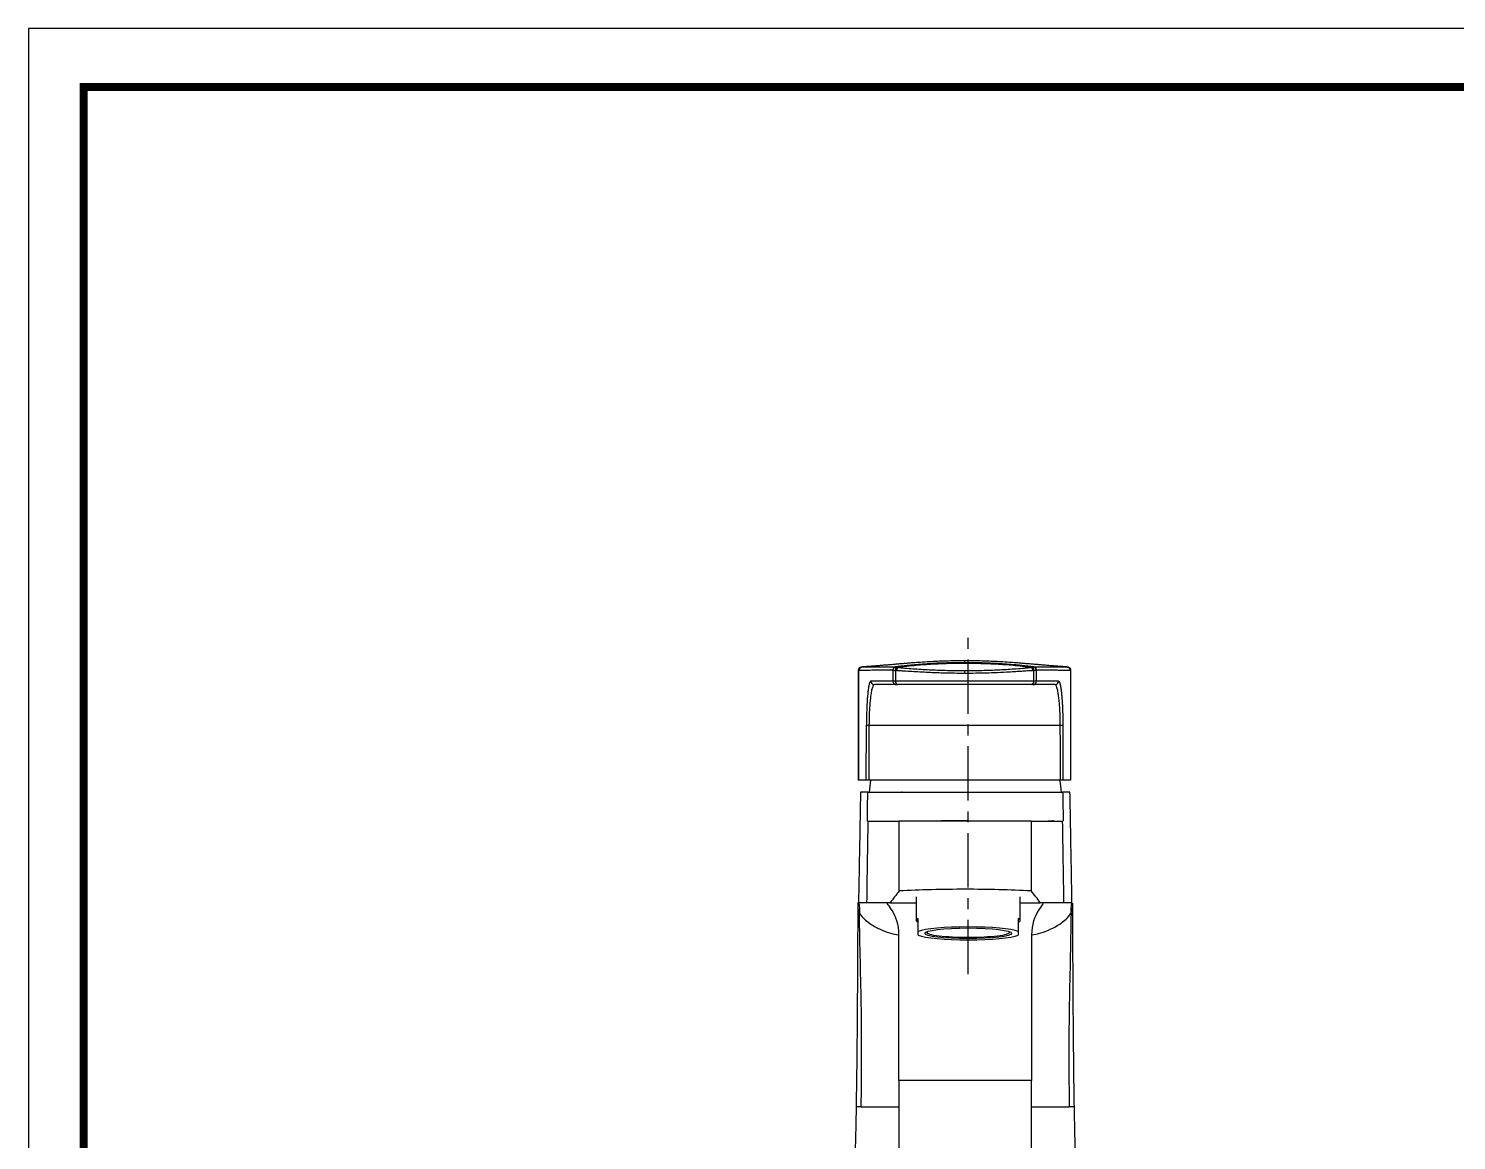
# Model space of a CAD drawing. Extents: x 0 to 790, y 0 to 579.
# Drawn here: x 0 to 329, y 322.6 to 578.8 of the extents above; entities that cross this region are included whole.
import ezdxf

# ---------------------------------------------------------------- set-up
doc = ezdxf.new("R2010")
doc.units = 0
doc.header["$LTSCALE"] = 10
doc.header["$MEASUREMENT"] = 0
doc.linetypes.add('CENTER', pattern=[2, 1.25, -0.25, 0.25, -0.25])
doc.layers.get('0').update_dxf_attribs({"linetype": 'CONTINUOUS'})
doc.layers.add('1', color=7, linetype='CONTINUOUS')
doc.layers.add('30', color=7, linetype='CONTINUOUS', true_color=0xffffff)

msp = doc.modelspace()

# ---------------------------------------------------------------- linework, layer by layer
at = {"ltscale": 0.5}
msp.add_lwpolyline([(0, 0), (789.88, 0), (789.88, 578.76), (0, 578.76)], close=True, dxfattribs=at)
at = {"color": 5, "linetype": 'ByBlock', "lineweight": 200, "const_width": 1.82}
msp.add_lwpolyline([(12.7, 24.78), (777.1, 24.78), (777.1, 565.32), (12.7, 565.32)], close=True, dxfattribs=at)
at = {"layer": '1', "color": 7, "linetype": 'Continuous'}
for p, q in [((191.2, 430.89), (191.2, 405.6)), ((191.31, 405.6), (191.31, 430.86)), ((191.31, 430.86), (191.31, 430.86)), ((199.14, 428.4), (194.08, 428.4)), ((199.14, 430.9), (199.14, 428.4)), ((199.75, 428.4), (199.14, 428.4)), ((199.75, 430.89), (199.75, 428.4)), ((231.66, 428.4), (199.75, 428.4)), ((231.66, 428.4), (231.66, 430.89)), ((232.26, 428.4), (231.66, 428.4)), ((232.26, 428.4), (232.26, 430.9)), ((237.32, 428.4), (232.26, 428.4)), ((240.09, 430.86), (240.1, 430.86)), ((240.1, 430.86), (240.1, 405.6)), ((240.2, 405.6), (240.2, 430.89)), ((199.94, 427.6), (194.88, 427.6)), ((231.18, 427.6), (200.22, 427.6)), ((236.53, 427.6), (231.47, 427.6)), ((193.04, 405.6), (193.07, 418.28)), ((193.66, 418.27), (237.75, 418.27)), ((238.34, 418.28), (238.36, 405.6)), ((191.31, 405.6), (191.2, 405.6)), ((193.04, 405.6), (191.31, 405.6)), ((193.63, 405.6), (193.04, 405.6)), ((237.77, 405.6), (193.63, 405.6)), ((238.36, 405.6), (237.77, 405.6)), ((240.1, 405.6), (238.36, 405.6)), ((240.2, 405.6), (240.1, 405.6)), ((204.53, 378.74), (204.53, 373.28)), ((228.53, 373.28), (228.53, 378.74)), ((205.03, 370.72), (205.03, 373.7)), ((228.03, 373.7), (228.03, 370.72)), ((205.03, 369.88), (205.03, 370.72)), ((207.03, 370.69), (207.03, 370.5)), ((226.03, 370.5), (226.03, 370.69)), ((228.03, 370.72), (228.03, 369.88))]:
    msp.add_line(p, q, dxfattribs=at)
for start, end in [(169.1548, 176.2958), (3.7042, 10.8452)]:
    msp.add_arc((215.84, 401.42), 22.2, start, end, dxfattribs=at)
for centre, major_axis, ratio, start_param, end_param in [((192.1, 430.86), (-0.014, 0.8), 0.995672, 0.066439, 1.553915), ((192.11, 430.86), (-0.014, 0.8), 0.995672, 0.066592, 1.553915), ((239.29, 430.86), (-0.013, -0.8), 0.995674, 1.587385, 3.074858), ((239.3, 430.86), (-0.013, -0.8), 0.995674, 1.587644, 3.075009), ((194.88, 428.4), (0, -0.8), 0.995674, 4.712389, 6.283185), ((199.94, 428.4), (0, 0.8), 0.995674, 1.570796, 3.141593), ((200.22, 428.4), (0, -0.8), 0.590907, 4.712389, 6.283185), ((231.18, 428.4), (0, 0.8), 0.590907, 3.141593, 4.712389), ((231.47, 428.4), (0, -0.8), 0.995674, 0, 1.570796), ((236.53, 428.4), (0, 0.8), 0.995674, 3.138794, 4.712389), ((216.53, 373.28), (12, 0), 0.123601, 2.851906, 3.43128), ((216.53, 373.28), (12, 0), 0.123601, 5.993498, 6.572872), ((216.53, 370.3), (-12, 0), 0.123601, 3.43128, 5.993498), ((216.53, 370.3), (-12, 0), 0.123601, 0.289687, 2.851906)]:
    msp.add_ellipse(centre, major_axis=major_axis, ratio=ratio, start_param=start_param, end_param=end_param, dxfattribs=at)
msp.add_ellipse((216.53, 370.3), major_axis=(-10, 0), ratio=0.123601, dxfattribs=at)
at = {"layer": '1', "color": 1, "linetype": 'CENTER'}
msp.add_open_spline([(216.53, 360.89), (216.53, 365.89), (216.53, 440.5)], degree=1, knots=[0, 0, 0.183459, 1, 1], dxfattribs=at)
at = {"layer": '1', "color": 7, "linetype": 'Continuous'}
for points, degree, knots in [([(191.95, 431.66), (191.85, 431.65), (191.66, 431.6), (191.4, 431.42), (191.24, 431.15), (191.2, 430.96), (191.2, 430.85)], 3, [0, 0, 0, 0, 0.241065, 0.499843, 0.758701, 1, 1, 1, 1]), ([(191.94, 431.66), (191.76, 431.64), (191.56, 431.56), (191.27, 431.25), (191.2, 431.04), (191.2, 430.86)], 3, [0, 0, 0, 0, 0.5, 0.5, 1, 1, 1, 1]), ([(192.04, 431.66), (192.71, 431.67), (194.02, 431.69), (195.99, 431.7), (197.92, 431.71), (199.2, 431.7), (199.83, 431.69)], 3, [0, 0, 0, 0, 0.2587, 0.511595, 0.758699, 1, 1, 1, 1]), ([(215.7, 433.1), (214.93, 433.1), (213.41, 433.09), (211.29, 433.03), (209.34, 432.96), (207.43, 432.86), (205.5, 432.74), (203.81, 432.62), (202.78, 432.53), (202.18, 432.49), (201.71, 432.45), (201.22, 432.41), (200.7, 432.36), (200.08, 432.31), (199.46, 432.26), (198.73, 432.19), (197.89, 432.12), (196.97, 432.05), (195.98, 431.97), (195.32, 431.92), (194.98, 431.89)], 3, [0, 0, 0, 0, 0.047765, 0.099137, 0.156343, 0.217846, 0.29357, 0.361447, 0.421853, 0.449745, 0.476848, 0.50321, 0.528852, 0.55497, 0.589492, 0.644208, 0.713589, 0.797741, 0.896736, 1, 1, 1, 1]), ([(200.03, 431.72), (200.01, 431.71), (199.96, 431.71), (199.9, 431.7), (199.87, 431.7)], 3, [0, 0, 0, 0, 0.326897, 1, 1, 1, 1]), ([(199.87, 431.7), (199.87, 431.69), (199.88, 431.67), (199.99, 431.64), (200.03, 431.63)], 3, [0, 0, 0, 0, 0.549502, 1, 1, 1, 1]), ([(215.7, 432.67), (214.77, 432.66), (213, 432.65), (209.75, 432.55), (206.81, 432.38), (204.19, 432.16), (202.56, 432.01), (201.45, 431.89), (200.78, 431.81), (200.46, 431.77), (200.2, 431.74), (200.06, 431.72), (200.03, 431.72)], 3, [0, 0, 0, 0, 0.173064, 0.3309, 0.609598, 0.729423, 0.836178, 0.929844, 0.947682, 0.971041, 0.993999, 1, 1, 1, 1]), ([(215.7, 432.48), (214.74, 432.48), (212.9, 432.47), (210.29, 432.38), (207.34, 432.24), (204.54, 432.03), (202.03, 431.77), (200.8, 431.63), (200.31, 431.57)], 3, [0, 0, 0, 0, 0.182692, 0.349404, 0.500025, 0.749966, 0.899139, 1, 1, 1, 1]), ([(200.31, 431.57), (200.83, 431.53), (201.94, 431.43), (204.33, 431.23), (207.43, 431.04), (211.44, 430.88), (214.19, 430.85), (215.7, 430.84)], 3, [0, 0, 0, 0, 0.117488, 0.250539, 0.500372, 0.725795, 1, 1, 1, 1]), ([(231.42, 431.71), (231.27, 431.73), (230.91, 431.77), (230.07, 431.87), (229.12, 431.98), (228.1, 432.08), (226.94, 432.19), (225.35, 432.32), (223.26, 432.46), (220.95, 432.57), (218.4, 432.65), (216.63, 432.66), (215.7, 432.67)], 3, [0, 0, 0, 0, 0.030796, 0.072662, 0.166094, 0.217705, 0.272576, 0.392074, 0.524584, 0.670082, 0.827506, 1, 1, 1, 1]), ([(231.1, 431.57), (230.6, 431.63), (229.38, 431.77), (226.87, 432.03), (223.64, 432.27), (220.44, 432.41), (217.82, 432.47), (216.41, 432.48), (215.7, 432.48)], 3, [0, 0, 0, 0, 0.100842, 0.250039, 0.499984, 0.731861, 0.86487, 1, 1, 1, 1]), ([(215.7, 430.84), (216.49, 430.85), (218, 430.85), (220.15, 430.9), (222.06, 430.96), (224.58, 431.08), (227.07, 431.23), (229.17, 431.4), (230.32, 431.51), (230.83, 431.55), (231.1, 431.57)], 3, [0, 0, 0, 0, 0.143261, 0.274281, 0.393125, 0.499811, 0.749537, 0.882508, 0.940194, 1, 1, 1, 1]), ([(236.41, 431.89), (236.08, 431.92), (235.41, 431.97), (234.41, 432.05), (233.48, 432.12), (232.64, 432.2), (231.9, 432.26), (231.28, 432.31), (230.65, 432.37), (230.13, 432.41), (229.65, 432.45), (229.17, 432.49), (228.59, 432.54), (227.59, 432.62), (225.99, 432.73), (224.16, 432.85), (222.35, 432.94), (220.37, 433.03), (218.16, 433.08), (216.57, 433.1), (215.78, 433.1)], 3, [0, 0, 0, 0, 0.103964, 0.20359, 0.288289, 0.358133, 0.413229, 0.448006, 0.474334, 0.500104, 0.526485, 0.553502, 0.581198, 0.640721, 0.706921, 0.780134, 0.839172, 0.895848, 0.950108, 1, 1, 1, 1]), ([(231.37, 431.63), (231.42, 431.64), (231.52, 431.67), (231.53, 431.69), (231.53, 431.7)], 3, [0, 0, 0, 0, 0.46895, 1, 1, 1, 1]), ([(231.57, 431.69), (232.21, 431.7), (233.49, 431.71), (235.42, 431.7), (237.38, 431.69), (238.7, 431.67), (239.36, 431.66)], 3, [0, 0, 0, 0, 0.241301, 0.488405, 0.7413, 1, 1, 1, 1]), ([(240.2, 430.85), (240.2, 430.95), (240.17, 431.15), (240, 431.42), (239.75, 431.6), (239.56, 431.65), (239.45, 431.66)], 3, [0, 0, 0, 0, 0.24124, 0.500097, 0.758906, 1, 1, 1, 1]), ([(191.2, 430.86), (191.21, 430.86), (191.21, 430.86), (191.25, 430.86), (191.28, 430.86), (191.31, 430.86)], 3, [0, 0, 0, 0, 0.239529, 0.619778, 1, 1, 1, 1]), ([(199.14, 430.9), (198.53, 430.91), (197.59, 430.91), (196.43, 430.91), (195.83, 430.91), (195.53, 430.91), (195.38, 430.91), (195.31, 430.91), (195.27, 430.91), (195.25, 430.91), (194.07, 430.9), (192.76, 430.89), (191.31, 430.86)], 3, [0, 0, 0, 0, 0.25, 0.375, 0.4375, 0.46875, 0.484375, 0.492188, 0.492188, 0.5, 0.5, 1, 1, 1, 1]), ([(194.08, 428.4), (194.06, 428.39), (194.01, 428.39), (193.94, 428.31), (193.89, 428.22), (193.85, 428.13), (193.82, 428.05), (193.76, 427.89), (193.69, 427.62), (193.61, 427.25), (193.53, 426.79), (193.45, 426.16), (193.37, 425.42), (193.3, 424.73), (193.26, 424.21), (193.23, 423.67), (193.19, 422.97), (193.15, 422.11), (193.12, 421.32), (193.1, 420.69), (193.08, 420), (193.07, 419.2), (193.07, 418.56), (193.07, 418.28)], 3, [0, 0, 0, 0, 0.045923, 0.087269, 0.131672, 0.14891, 0.165879, 0.199004, 0.261998, 0.312115, 0.371351, 0.439682, 0.517645, 0.577515, 0.612833, 0.642477, 0.698643, 0.764757, 0.81794, 0.852516, 0.88409, 0.948375, 1, 1, 1, 1]), ([(199.22, 430.9), (199.28, 430.9), (199.4, 430.9), (199.63, 430.9), (199.75, 430.89)], 3, [0, 0, 0, 0, 0.497089, 1, 1, 1, 1]), ([(200.06, 430.89), (200.34, 430.87), (200.89, 430.84), (202.02, 430.78), (204.11, 430.65), (207.09, 430.46), (210.43, 430.34), (213.25, 430.28), (214.92, 430.27), (215.7, 430.27)], 3, [0, 0, 0, 0, 0.05993, 0.120206, 0.241778, 0.488895, 0.699755, 0.859864, 1, 1, 1, 1]), ([(215.7, 430.27), (216.37, 430.27), (217.8, 430.28), (220.09, 430.32), (222.65, 430.4), (225.04, 430.51), (226.99, 430.63), (228.48, 430.72), (229.89, 430.81), (230.84, 430.86), (231.34, 430.89)], 3, [0, 0, 0, 0, 0.119193, 0.257152, 0.413872, 0.589341, 0.7084, 0.794133, 0.890409, 1, 1, 1, 1]), ([(231.66, 430.89), (231.77, 430.9), (232, 430.9), (232.13, 430.9), (232.19, 430.9)], 3, [0, 0, 0, 0, 0.502919, 1, 1, 1, 1]), ([(240.09, 430.86), (239.37, 430.88), (238.34, 430.89), (237.23, 430.9), (236.69, 430.9), (236.43, 430.91), (236.3, 430.91), (236.25, 430.91), (236.21, 430.91), (236.2, 430.91), (234.79, 430.92), (233.48, 430.91), (232.26, 430.9)], 3, [0, 0, 0, 0, 0.25, 0.375, 0.4375, 0.46875, 0.484375, 0.492187, 0.492187, 0.5, 0.5, 1, 1, 1, 1]), ([(237.32, 428.4), (237.42, 428.4), (237.52, 428.19), (237.62, 427.98), (237.72, 427.58), (237.81, 427.18), (237.89, 426.61), (237.98, 426.04), (238.04, 425.34), (238.11, 424.63), (238.17, 423.79), (238.22, 422.97), (238.26, 422.05), (238.3, 421.15), (238.34, 419.23), (238.34, 418.28)], 2, [0, 0, 0, 0.125, 0.125, 0.25, 0.25, 0.375, 0.375, 0.5, 0.5, 0.625, 0.625, 0.75, 0.75, 0.875, 1, 1, 1]), ([(240.1, 430.86), (240.12, 430.86), (240.16, 430.86), (240.19, 430.86), (240.2, 430.86), (240.2, 430.86)], 3, [0, 0, 0, 0, 0.380227, 0.760454, 1, 1, 1, 1]), ([(194.65, 427.43), (194.63, 427.39), (194.56, 427.25), (194.41, 426.88), (194.22, 426.14), (194.01, 424.83), (193.83, 423), (193.69, 420.66), (193.67, 419.04), (193.66, 418.27)], 3, [0, 0, 0, 0, 0.045927, 0.141889, 0.288649, 0.428868, 0.63466, 0.824517, 1, 1, 1, 1]), ([(194.88, 427.6), (194.83, 427.58), (194.75, 427.56), (194.68, 427.47), (194.65, 427.43)], 3, [0, 0, 0, 0, 0.657282, 1, 1, 1, 1]), ([(237.75, 418.27), (237.74, 418.72), (237.73, 419.67), (237.68, 421.07), (237.61, 422.46), (237.5, 423.8), (237.37, 425), (237.19, 426.11), (236.98, 426.95), (236.76, 427.5), (236.61, 427.57), (236.53, 427.6)], 3, [0, 0, 0, 0, 0.090541, 0.185406, 0.284909, 0.389341, 0.498989, 0.610925, 0.749189, 0.874406, 1, 1, 1, 1]), ([(216.51, 396.27), (214.1, 396.24), (211.68, 396.21), (208.8, 396.17), (208.19, 396.16), (207.6, 396.16)], 3, [0, 0, 0, 0, 0.787544, 0.787544, 1, 1, 1, 1]), ([(233.37, 396.16), (233.69, 396.16), (233.98, 396.17), (235.41, 396.21), (236.03, 396.25), (236.03, 396.28)], 3, [0, 0, 0, 0, 0.182573, 0.182573, 1, 1, 1, 1]), ([(226.03, 370.5), (226.03, 370.19), (225.01, 369.88), (221.49, 369.45), (219.02, 369.32), (214.05, 369.32), (211.58, 369.45), (208.06, 369.88), (207.03, 370.19), (207.03, 370.57), (207.1, 370.65), (207.22, 370.72)], 3, [0, 0, 0, 0, 0.235315, 0.235315, 0.47063, 0.47063, 0.705945, 0.705945, 0.94126, 0.94126, 1, 1, 1, 1])]:
    msp.add_open_spline(points, degree=degree, knots=knots, dxfattribs=at)
for points, degree in [([(191.94, 431.66), (191.96, 431.66), (191.99, 431.66), (192.04, 431.66)], 3), ([(195.03, 431.89), (191.95, 431.66)], 1), ([(194.99, 431.89), (194, 431.82), (193.02, 431.74), (192.04, 431.66)], 3), ([(192.04, 431.66), (192.04, 431.66), (192.04, 431.66), (192.04, 431.66)], 3), ([(199.83, 431.69), (199.84, 431.69), (199.85, 431.69), (199.87, 431.7)], 3), ([(200.31, 431.57), (200.22, 431.6), (200.12, 431.62), (200.03, 431.63)], 3), ([(215.7, 433.1), (215.7, 433.1), (215.7, 432.95), (215.7, 432.67)], 3), ([(215.7, 432.48), (215.7, 432.6), (215.7, 432.66), (215.7, 432.67)], 3), ([(231.37, 431.63), (231.28, 431.62), (231.19, 431.6), (231.1, 431.57)], 3), ([(231.66, 430.89), (231.66, 431.19), (231.53, 431.52), (231.37, 431.63)], 3), ([(231.53, 431.7), (231.5, 431.7), (231.46, 431.71), (231.42, 431.71)], 3), ([(231.53, 431.7), (231.55, 431.69), (231.57, 431.69), (231.57, 431.69)], 3), ([(239.46, 431.66), (236.38, 431.89)], 1), ([(236.41, 431.89), (237.4, 431.82), (238.38, 431.74), (239.36, 431.66)], 3), ([(239.36, 431.66), (239.36, 431.66), (239.36, 431.66), (239.37, 431.66)], 3), ([(239.37, 431.66), (239.42, 431.66), (239.45, 431.66), (239.46, 431.66)], 3), ([(199.14, 430.9), (199.17, 430.9), (199.19, 430.9), (199.22, 430.9)], 3), ([(200.06, 430.89), (199.96, 430.89), (199.86, 430.89), (199.75, 430.89)], 3), ([(231.66, 430.89), (231.55, 430.89), (231.44, 430.89), (231.34, 430.89)], 3), ([(232.19, 430.9), (232.21, 430.9), (232.24, 430.9), (232.26, 430.9)], 3), ([(199.94, 427.6), (199.94, 427.6), (199.97, 427.6), (200.07, 427.6), (200.16, 427.6), (200.22, 427.6)], 3), ([(231.47, 427.6), (231.46, 427.6), (231.43, 427.6), (231.33, 427.6), (231.24, 427.6), (231.18, 427.6)], 3), ([(193.66, 418.27), (193.65, 416.86), (193.65, 414.04), (193.64, 409.82), (193.64, 407.01), (193.63, 405.6)], 3), ([(237.77, 405.6), (237.77, 407.01), (237.76, 409.82), (237.76, 414.04), (237.75, 416.86), (237.75, 418.27)], 3), ([(201.31, 402.86), (201.2, 402.82), (201.09, 402.77), (200.99, 402.72)], 3), ([(236.25, 396.16), (236.14, 396.22), (236.03, 396.28)], 2), ([(225.87, 370.71), (225.98, 370.64), (226.03, 370.57), (226.03, 370.5)], 3)]:
    msp.add_open_spline(points, degree=degree, dxfattribs=at)
for points, weights in [([(199.83, 431.69), (199.42, 431.64), (199.14, 431.32), (199.14, 430.9)], [1.1424322236, 0.953164690066, 0.95252476311, 1.14051244274]), ([(199.22, 430.9), (199.21, 431.32), (199.47, 431.64), (199.87, 431.7)], [1.14244788306, 0.952519033547, 0.952517372329, 1.1424428994]), ([(200.03, 431.63), (199.85, 431.5), (199.75, 431.22), (199.75, 430.89)], [1.09085398251, 0.969715351522, 0.969715339164, 1.09085394543]), ([(200.31, 431.57), (200.16, 431.42), (200.07, 431.17), (200.06, 430.89)], [1.06882995349, 0.977038099154, 0.977056685931, 1.06888571383]), ([(231.1, 431.57), (231.24, 431.42), (231.33, 431.17), (231.34, 430.89)], [1.0502370518, 0.971706418494, 0.985245186353, 1.09085335538]), ([(232.19, 430.9), (232.19, 431.32), (231.93, 431.64), (231.53, 431.7)], [1.14244685299, 0.952522723971, 0.952517715803, 1.14243182848]), ([(232.26, 430.9), (232.26, 431.32), (231.99, 431.64), (231.57, 431.69)], [1.14065037164, 0.952524628341, 0.953118411049, 1.14243171977]), ([(215.7, 430.84), (215.7, 430.69), (215.7, 430.49), (215.7, 430.27)], [1.06887504634, 0.998004763863, 0.981826970234, 1.02034166545]), ([(193.07, 418.28), (193.1, 418.27), (193.33, 418.27), (193.66, 418.27)], [1.04785700899, 0.955552736013, 0.996772459669, 1.17151617996]), ([(237.75, 418.27), (238.08, 418.27), (238.3, 418.27), (238.34, 418.28)], [1.17157542485, 0.996782204585, 0.955542506964, 1.04785633199])]:
    msp.add_rational_spline(points, weights, degree=3, dxfattribs=at)
at = {"layer": '30', "color": 7, "linetype": 'Continuous'}
for p, q in [((231.03, 396.16), (200.65, 396.16)), ((198.55, 377.36), (204.53, 377.36)), ((228.53, 377.36), (233.14, 377.36)), ((231.12, 336.37), (200.57, 336.37))]:
    msp.add_line(p, q, dxfattribs=at)
for start_param, end_param in [(4.712389, 5.127719), (4.297059, 4.712389)]:
    msp.add_ellipse((215.84, 375.83), major_axis=(-37.67, 0), ratio=0.122785, start_param=start_param, end_param=end_param, dxfattribs=at)
for points, degree, knots in [([(191.71, 402.86), (191.66, 400.54), (191.58, 395.75), (191.45, 388.49), (191.34, 382.3), (191.27, 378.6), (191.25, 377.36)], 3, [0, 0, 0, 0, 0.272885, 0.563239, 0.85354, 1, 1, 1, 1]), ([(193.39, 402.86), (192.92, 402.86), (192.45, 402.86), (191.89, 402.86), (191.8, 402.86), (191.71, 402.86)], 3, [0, 0, 0, 0, 0.850028, 0.850028, 1, 1, 1, 1]), ([(193.28, 396.16), (193.31, 398.16), (193.34, 400.16), (193.38, 402.39), (193.39, 402.62), (193.39, 402.86)], 3, [0, 0, 0, 0, 0.895522, 0.895522, 1, 1, 1, 1]), ([(193.39, 402.86), (197.07, 402.86), (200.77, 402.86), (208.26, 402.86), (212.03, 402.86), (215.84, 402.86)], 3, [0, 0, 0, 0, 0.5, 0.5, 1, 1, 1, 1]), ([(215.84, 402.86), (219.65, 402.86), (223.43, 402.86), (230.91, 402.86), (234.61, 402.86), (238.29, 402.86)], 3, [0, 0, 0, 0, 0.5, 0.5, 1, 1, 1, 1]), ([(239.98, 402.86), (239.89, 402.86), (239.79, 402.86), (239.24, 402.86), (238.77, 402.86), (238.29, 402.86)], 3, [0, 0, 0, 0, 0.149972, 0.149972, 1, 1, 1, 1]), ([(238.29, 402.86), (238.3, 402.62), (238.3, 402.39), (238.34, 400.16), (238.37, 398.16), (238.41, 396.16)], 3, [0, 0, 0, 0, 0.104478, 0.104478, 1, 1, 1, 1]), ([(240.44, 377.36), (240.41, 378.6), (240.35, 382.3), (240.24, 388.49), (240.11, 395.75), (240.02, 400.54), (239.98, 402.86)], 3, [0, 0, 0, 0, 0.14646, 0.436761, 0.727115, 1, 1, 1, 1]), ([(193.48, 396.16), (194.14, 396.16), (195.35, 396.16), (196.7, 396.16), (197.79, 396.16), (198.63, 396.16), (199.38, 396.16), (199.93, 396.16), (200.22, 396.16), (200.39, 396.16), (200.47, 396.16), (200.56, 396.16), (200.61, 396.16), (200.65, 396.16)], 3, [0, 0, 0, 0, 0.245731, 0.491462, 0.614327, 0.737192, 0.860058, 0.92149, 0.952207, 0.967565, 0.982923, 0.982923, 1, 1, 1, 1]), ([(200.64, 380.06), (200.64, 382.29), (200.65, 384.52), (200.65, 388.32), (200.65, 389.89), (200.65, 393.02), (200.65, 394.59), (200.65, 396.16)], 3, [0, 0, 0, 0, 0.415918, 0.415918, 0.707959, 0.707959, 1, 1, 1, 1]), ([(231.03, 396.16), (231.03, 394.59), (231.03, 393.02), (231.04, 389.89), (231.04, 388.32), (231.04, 384.52), (231.04, 382.29), (231.04, 380.06)], 3, [0, 0, 0, 0, 0.292041, 0.292041, 0.584082, 0.584082, 1, 1, 1, 1]), ([(231.03, 396.16), (231.08, 396.16), (231.12, 396.16), (231.21, 396.16), (231.3, 396.16), (231.46, 396.16), (231.75, 396.16), (232.31, 396.16), (233.05, 396.16), (233.9, 396.16), (234.98, 396.16), (236.34, 396.16), (237.54, 396.16), (238.2, 396.16)], 3, [0, 0, 0, 0, 0.017077, 0.017077, 0.032435, 0.047793, 0.07851, 0.139942, 0.262808, 0.385673, 0.508538, 0.754269, 1, 1, 1, 1]), ([(191.08, 376.54), (191.08, 375.47), (191.06, 372.76), (191.04, 367.84), (191, 359.99), (190.94, 349.94), (190.83, 339.46), (190.74, 332.99), (190.69, 330.36)], 3, [0, 0, 0, 0, 0.069173, 0.17529, 0.320051, 0.580684, 0.829668, 1, 1, 1, 1]), ([(191, 377.36), (191.09, 377.36), (191.16, 377.36), (191.2, 377.36), (191.24, 377.36)], 2, [0, 0, 0, 0.648428, 0.648428, 1, 1, 1]), ([(191.08, 376.54), (191.08, 376.4), (191.09, 376.27), (191.15, 375.77), (191.28, 375.46), (191.46, 374.99)], 3, [0, 0, 0, 0, 0.266339, 0.266339, 1, 1, 1, 1]), ([(193.19, 377.36), (192.82, 377.36), (192.44, 377.36), (191.88, 377.36), (191.69, 377.36), (191.42, 377.36), (191.33, 377.36), (191.24, 377.36)], 3, [0, 0, 0, 0, 0.581495, 0.581495, 0.872242, 0.872242, 1, 1, 1, 1]), ([(198.55, 377.36), (198.55, 377.36), (198.24, 377.36), (197.65, 377.36), (196.52, 377.36), (195.12, 377.36), (193.88, 377.36), (193.19, 377.36)], 3, [0, 0, 0, 0, 0.001832, 0.168193, 0.334555, 0.667277, 1, 1, 1, 1]), ([(200.56, 369.94), (200.56, 372.38), (199.81, 374.22), (198.32, 376.71), (197.57, 377.36), (198.04, 377.36)], 3, [0, 0, 0, 0, 0.5, 0.5, 1, 1, 1, 1]), ([(233.64, 377.36), (234.11, 377.36), (233.36, 376.71), (231.88, 374.22), (231.12, 372.38), (231.12, 369.94)], 3, [0, 0, 0, 0, 0.5, 0.5, 1, 1, 1, 1]), ([(238.49, 377.36), (237.81, 377.36), (236.57, 377.36), (235.17, 377.36), (234.03, 377.36), (233.44, 377.36), (233.14, 377.36), (233.14, 377.36)], 3, [0, 0, 0, 0, 0.332723, 0.665445, 0.831807, 0.998168, 1, 1, 1, 1]), ([(240.44, 377.36), (240.36, 377.36), (240.26, 377.36), (239.99, 377.36), (239.8, 377.36), (239.24, 377.36), (238.87, 377.36), (238.49, 377.36)], 3, [0, 0, 0, 0, 0.127758, 0.127758, 0.418505, 0.418505, 1, 1, 1, 1]), ([(240.23, 374.99), (240.41, 375.46), (240.53, 375.77), (240.6, 376.27), (240.6, 376.4), (240.6, 376.54)], 3, [0, 0, 0, 0, 0.733274, 0.733274, 1, 1, 1, 1]), ([(240.99, 330.36), (240.95, 332.57), (240.87, 338.31), (240.76, 348.09), (240.7, 358.63), (240.65, 367.3), (240.62, 372.91), (240.61, 375.57), (240.6, 376.54)], 3, [0, 0, 0, 0, 0.142978, 0.372151, 0.634602, 0.828295, 0.937288, 1, 1, 1, 1]), ([(191.46, 374.99), (191.83, 374.37), (192.22, 373.95), (192.99, 373.22), (193.38, 372.91), (194.54, 372.1), (195.32, 371.67), (197.65, 370.59), (199.19, 370.11), (200.56, 369.94)], 3, [0, 0, 0, 0, 0.125, 0.125, 0.25, 0.25, 0.5, 0.5, 1, 1, 1, 1]), ([(191.87, 330.36), (191.98, 337.76), (192.02, 345.17), (191.78, 360.05), (191.56, 367.51), (191.46, 374.99)], 3, [0, 0, 0, 0, 0.5, 0.5, 1, 1, 1, 1]), ([(231.12, 369.94), (232.5, 370.11), (234.04, 370.59), (236.36, 371.67), (237.14, 372.1), (238.31, 372.91), (238.7, 373.22), (239.47, 373.95), (239.85, 374.37), (240.23, 374.99)], 3, [0, 0, 0, 0, 0.5, 0.5, 0.75, 0.75, 0.875, 0.875, 1, 1, 1, 1]), ([(240.23, 374.99), (240.12, 367.51), (239.91, 360.05), (239.67, 345.17), (239.7, 337.76), (239.81, 330.36)], 3, [0, 0, 0, 0, 0.5, 0.5, 1, 1, 1, 1]), ([(200.57, 336.37), (200.56, 343.28), (200.56, 349.85), (200.56, 358.47), (200.56, 361.18), (200.56, 365.97), (200.56, 368.1), (200.56, 369.94)], 3, [0, 0, 0, 0, 0.5, 0.5, 0.75, 0.75, 1, 1, 1, 1]), ([(231.12, 369.94), (231.12, 368.1), (231.12, 365.97), (231.12, 361.18), (231.12, 358.47), (231.12, 349.85), (231.12, 343.28), (231.12, 336.37)], 3, [0, 0, 0, 0, 0.25, 0.25, 0.5, 0.5, 1, 1, 1, 1]), ([(190.69, 330.36), (190.68, 329.3), (190.64, 327.03), (190.56, 323.38), (190.45, 319.23), (190.36, 316.31), (190.31, 314.77)], 3, [0, 0, 0, 0, 0.203547, 0.438021, 0.703484, 1, 1, 1, 1]), ([(191.87, 330.36), (191.85, 330.36), (191.8, 330.36), (191.63, 330.36), (191.39, 330.36), (191.17, 330.36), (191.04, 330.36), (190.98, 330.36), (190.91, 330.36), (190.79, 330.36), (190.7, 330.36), (190.69, 330.36), (190.69, 330.36)], 3, [0, 0, 0, 0, 0.024081, 0.063989, 0.223622, 0.383254, 0.443116, 0.502978, 0.542886, 0.622702, 0.86215, 1, 1, 1, 1]), ([(240.99, 330.36), (240.99, 330.36), (240.98, 330.36), (240.89, 330.36), (240.78, 330.36), (240.71, 330.36), (240.64, 330.36), (240.51, 330.36), (240.3, 330.36), (240.05, 330.36), (239.88, 330.36), (239.83, 330.36), (239.81, 330.36)], 3, [0, 0, 0, 0, 0.13785, 0.377298, 0.457114, 0.497022, 0.556884, 0.616746, 0.776378, 0.936011, 0.975919, 1, 1, 1, 1]), ([(241.38, 314.77), (241.32, 316.31), (241.23, 319.23), (241.12, 323.38), (241.05, 327.03), (241.01, 329.3), (240.99, 330.36)], 3, [0, 0, 0, 0, 0.296516, 0.561979, 0.796453, 1, 1, 1, 1])]:
    msp.add_open_spline(points, degree=degree, knots=knots, dxfattribs=at)
for points, degree in [([(193.32, 386.76), (193.37, 389.89), (193.43, 393.02), (193.48, 396.16)], 3), ([(238.2, 396.16), (238.26, 393.02), (238.31, 389.89), (238.36, 386.76)], 3), ([(193.19, 377.36), (193.24, 380.49), (193.28, 383.62), (193.32, 386.76)], 3), ([(238.36, 386.76), (238.41, 383.62), (238.45, 380.49), (238.49, 377.36)], 3), ([(200.64, 380.06), (199.9, 379.16), (199.2, 378.26), (198.55, 377.36)], 3), ([(233.14, 377.36), (232.49, 378.26), (231.78, 379.16), (231.04, 380.06)], 3), ([(190.99, 377.36), (190.98, 377.36), (190.99, 377.36), (191, 377.36)], 3), ([(191.05, 377.25), (191.1, 376.91), (191.06, 376.54)], 2), ([(191.63, 377.36), (191.45, 377.36), (191.32, 377.36), (191.21, 377.36)], 3), ([(191.3, 377.26), (191.45, 376.52), (191.5, 375.75), (191.46, 374.99)], 3), ([(191.63, 377.36), (191.63, 377.34), (191.62, 377.31), (191.62, 377.27), (191.62, 377.26)], 3), ([(191.65, 377.26), (191.65, 377.27), (191.64, 377.31), (191.62, 377.34), (191.62, 377.36)], 3), ([(240.07, 377.36), (240.06, 377.34), (240.05, 377.31), (240.04, 377.27), (240.03, 377.26)], 3), ([(240.06, 377.26), (240.06, 377.27), (240.06, 377.31), (240.06, 377.34), (240.06, 377.36)], 3), ([(240.47, 377.36), (240.37, 377.36), (240.23, 377.36), (240.06, 377.36)], 3), ([(240.23, 374.99), (240.18, 375.75), (240.24, 376.52), (240.38, 377.26)], 3), ([(240.61, 376.54), (240.58, 376.91), (240.65, 377.25)], 2), ([(240.68, 377.36), (240.7, 377.36), (240.7, 377.36), (240.7, 377.36)], 3), ([(200.57, 336.37), (200.57, 334.37), (200.57, 332.36), (200.57, 330.36)], 3), ([(231.12, 330.36), (231.12, 332.36), (231.12, 334.37), (231.12, 336.37)], 3), ([(191.87, 330.36), (194.77, 330.36), (197.67, 330.36), (200.57, 330.36)], 3), ([(200.57, 330.36), (200.58, 314.77)], 1), ([(231.11, 314.77), (231.12, 330.36)], 1), ([(231.12, 330.36), (234.01, 330.36), (236.91, 330.36), (239.81, 330.36)], 3)]:
    msp.add_open_spline(points, degree=degree, dxfattribs=at)

doc.saveas('drawing.dxf')
